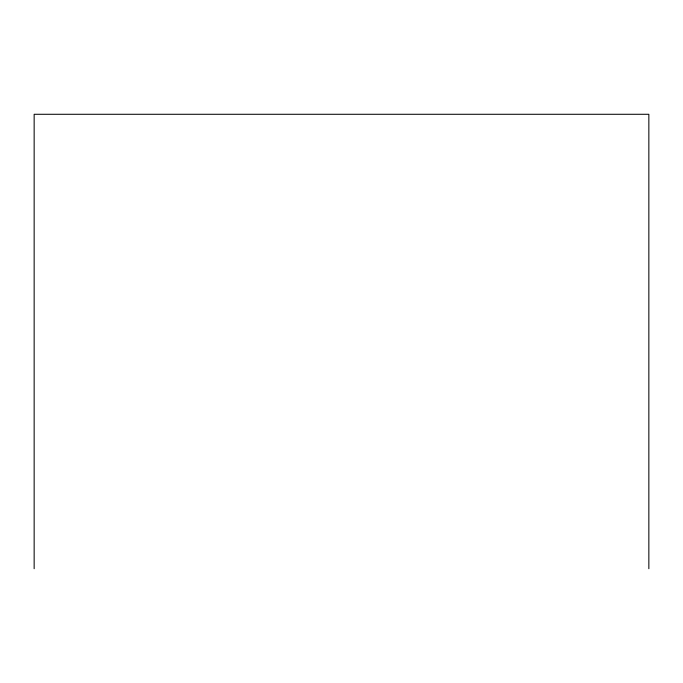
<?xml version="1.0" encoding="UTF-8"?>
<svg xmlns="http://www.w3.org/2000/svg" width="683" height="683" viewBox="0 0 683 683"><rect width="100%" height="100%" fill="white"/><g stroke="black" fill="none" stroke-linecap="round" stroke-linejoin="round"><path stroke-width="1.02" d="M648.85 568.717L648.85 114.283L34.15 114.283L34.15 568.717"/></g></svg>
